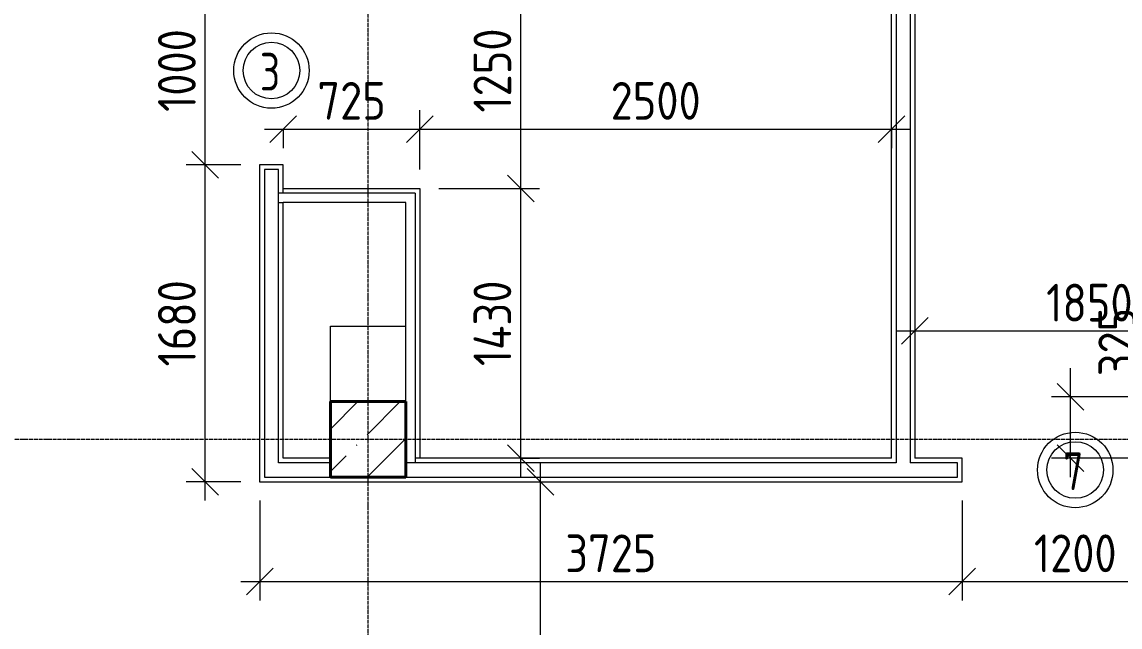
# Model space of a CAD drawing. Header units: millimetres. Extents: x -56773 to 221258, y -262288 to 26541.
# Drawn here: x -11026 to -5203, y -89539 to -86332 of the extents above; entities that cross this region are included whole.
import ezdxf

# ---------------------------------------------------------------- set-up
doc = ezdxf.new("R2010")
doc.units = ezdxf.units.MM
doc.linetypes.add('ADSK_Линия сетки', pattern=[25, 20, -2.5, 0, -2.5])
for name, color, linetype, lineweight in [('Марки дверей', 7, 'Continuous', 20), ('Несущие колонны', 7, 'Continuous', 18), ('Оси', 7, 'Continuous', 9), ('Перекрытие', 7, 'Continuous', 18), ('Размеры', 7, 'Continuous', 9), ('Стены внутренние', 7, 'Continuous', 18), ('Стены штриховка', 7, 'Continuous', 9)]:
    doc.layers.add(name, color=color, linetype=linetype, lineweight=lineweight)
doc.styles.add('GOST Common_3', font='', dxfattribs={"width": 0.9, "height": 200})
doc.styles.add('GOST Common_B', font='', dxfattribs={"width": 0.8, "height": 200})
doc.styles.get('GOST Common_3').set_extended_font_data('GOST Common')
doc.styles.get('GOST Common_B').set_extended_font_data('GOST Common', bold=True)
doc.dimstyles.new('ADSK_Основной_2_0', dxfattribs={"dimscale": 304.8, "dimtxt": 201.142999, "dimasz": 0.463911, "dimexe": 0.328084, "dimexo": 0.328084, "dimgap": 0.164042, "dimtad": 1, "dimdec": 3, "dimrnd": 0.001, "dimdsep": 46, "dimtxsty": 'GOST Common_3', "dimblk1": 'OBLIQUE', "dimblk2": 'OBLIQUE', "dimsah": 1, "dimcen": 0.09, "dimdle": 0.328084, "dimazin": 2, "dimtfac": 1, "dimtdec": 4, "dimtix": 1, "dimtmove": 0, "dimatfit": 3, "dimfxl": 1, "dimtvp": 1, "dimtolj": 1, "dimtzin": 0, "dimlwd": 20, "dimlwe": 20, "dimarcsym": 2})
doc.dimstyles.new('ADSK_Основной_2_0_2', dxfattribs={"dimscale": 304.8, "dimtxt": 201.142999, "dimasz": 0.463911, "dimexe": 0.328084, "dimexo": 0.328084, "dimgap": 0.164042, "dimtad": 1, "dimdec": 3, "dimrnd": 0.001, "dimdsep": 46, "dimtxsty": 'GOST Common_3', "dimblk1": 'OBLIQUE', "dimblk2": 'OBLIQUE', "dimsah": 1, "dimcen": 0.09, "dimdle": 0.328084, "dimazin": 2, "dimtfac": 1, "dimtdec": 4, "dimtix": 1, "dimtmove": 0, "dimatfit": 3, "dimfxl": 1, "dimtvp": 1, "dimtolj": 1, "dimtzin": 0, "dimlwd": 20, "dimlwe": 20, "dimarcsym": 2})

# ---------------------------------------------------------------- blocks, each defined once
blk = doc.blocks.new('ADSK_КолоннаЖБ_Прямоугольная - 400x400 мм-1807142-Кладочный план 2-го этаж')
at = {"layer": 'Несущие колонны', "lineweight": 40}
for p, q in [((-200, 200), (200, 200)), ((-200, -200), (-200, 200)), ((200, 200), (200, -200)), ((200, -200), (-200, -200))]:
    blk.add_line(p, q, dxfattribs=at)
blk = doc.blocks.new('_Oblique')
at = {"color": 0, "linetype": 'ByBlock', "lineweight": -2}
blk.add_line((-0.5, -0.5), (0.5, 0.5), dxfattribs=at)
blk = doc.blocks.new('*D4707')
at = {"layer": 'Defpoints', "color": 0, "lineweight": 25, "transparency": 16777216}
for p in [(-8376.2, -88769.1), (-8276.2, -88769.1), (-8665.6, -94269.1)]:
    blk.add_point(p, dxfattribs=at)
at = {"layer": 'Размеры', "color": 0, "lineweight": 20, "transparency": 16777216}
for p, q in [((-8276.2, -94369.1), (-8276.2, -88669.1)), ((-8276.2, -88769.1), (-8176.2, -88769.1)), ((-8565.6, -94269.1), (-8176.2, -94269.1))]:
    blk.add_line(p, q, dxfattribs=at)
at = {"layer": 'Размеры', "color": 0, "lineweight": 20, "transparency": 16777216, "xscale": 141.4, "yscale": 141.4, "zscale": 141.4}
for p, rotation in [((-8276.2, -88769.1), 90), ((-8276.2, -94269.1), 270)]:
    blk.add_blockref('_Oblique', p, dxfattribs=dict(at, rotation=rotation))
at = {"layer": 'Размеры', "color": 0, "lineweight": 9, "transparency": 16777216, "insert": (-8426.2, -91519.1), "char_height": 200, "width": 605.475, "attachment_point": 5, "rotation": 90, "style": 'GOST Common_3'}
blk.add_mtext('\\A1;5500', dxfattribs=at)
blk = doc.blocks.new('*D4708')
at = {"layer": 'Defpoints', "color": 0, "lineweight": 25, "transparency": 16777216}
for p in [(-9765.6, -88769.1), (-6040.6, -88769.1), (-6040.6, -89298.2)]:
    blk.add_point(p, dxfattribs=at)
at = {"layer": 'Размеры', "color": 0, "lineweight": 20, "transparency": 16777216}
for p, q in [((-9765.6, -88869.1), (-9765.6, -89398.2)), ((-6040.6, -88869.1), (-6040.6, -89398.2)), ((-9865.6, -89298.2), (-5940.6, -89298.2))]:
    blk.add_line(p, q, dxfattribs=at)
at = {"layer": 'Размеры', "color": 0, "lineweight": 20, "transparency": 16777216, "xscale": 141.4, "yscale": 141.4, "zscale": 141.4, "rotation": 180}
blk.add_blockref('_Oblique', (-9765.6, -89298.2), dxfattribs=at)
at = {"layer": 'Размеры', "color": 0, "lineweight": 20, "transparency": 16777216, "xscale": 141.4, "yscale": 141.4, "zscale": 141.4}
blk.add_blockref('_Oblique', (-6040.6, -89298.2), dxfattribs=at)
at = {"layer": 'Размеры', "color": 0, "lineweight": 9, "transparency": 16777216, "insert": (-7903.1, -89148.2), "char_height": 200, "width": 605.475, "attachment_point": 5, "style": 'GOST Common_3'}
blk.add_mtext('\\A1;3725', dxfattribs=at)
blk = doc.blocks.new('*D4709')
at = {"layer": 'Defpoints', "color": 0, "lineweight": 25, "transparency": 16777216}
for p in [(-6040.6, -88769.1), (-4840.6, -88769.1), (-4840.6, -89298.2)]:
    blk.add_point(p, dxfattribs=at)
at = {"layer": 'Размеры', "color": 0, "lineweight": 20, "transparency": 16777216}
for p, q in [((-6040.6, -88869.1), (-6040.6, -89398.2)), ((-4840.6, -88869.1), (-4840.6, -89398.2)), ((-6140.6, -89298.2), (-4740.6, -89298.2))]:
    blk.add_line(p, q, dxfattribs=at)
at = {"layer": 'Размеры', "color": 0, "lineweight": 20, "transparency": 16777216, "xscale": 141.4, "yscale": 141.4, "zscale": 141.4, "rotation": 180}
blk.add_blockref('_Oblique', (-6040.6, -89298.2), dxfattribs=at)
at = {"layer": 'Размеры', "color": 0, "lineweight": 20, "transparency": 16777216, "xscale": 141.4, "yscale": 141.4, "zscale": 141.4}
blk.add_blockref('_Oblique', (-4840.6, -89298.2), dxfattribs=at)
at = {"layer": 'Размеры', "color": 0, "lineweight": 9, "transparency": 16777216, "insert": (-5440.6, -89148.2), "char_height": 200, "width": 560.473, "attachment_point": 5, "style": 'GOST Common_3'}
blk.add_mtext('\\A1;1200', dxfattribs=at)
blk = doc.blocks.new('*D4715')
at = {"layer": 'Defpoints', "color": 0, "lineweight": 25, "transparency": 16777216}
for p in [(-10054.7, -87089.1), (-9765.6, -87089.1), (-9765.6, -88769.1)]:
    blk.add_point(p, dxfattribs=at)
at = {"layer": 'Размеры', "color": 0, "lineweight": 20, "transparency": 16777216}
for p, q in [((-10054.7, -88869.1), (-10054.7, -86989.1)), ((-9865.6, -87089.1), (-10154.7, -87089.1)), ((-9865.6, -88769.1), (-10154.7, -88769.1))]:
    blk.add_line(p, q, dxfattribs=at)
at = {"layer": 'Размеры', "color": 0, "lineweight": 20, "transparency": 16777216, "xscale": 141.4, "yscale": 141.4, "zscale": 141.4}
for p, rotation in [((-10054.7, -87089.1), 90), ((-10054.7, -88769.1), 270)]:
    blk.add_blockref('_Oblique', p, dxfattribs=dict(at, rotation=rotation))
at = {"layer": 'Размеры', "color": 0, "lineweight": 9, "transparency": 16777216, "insert": (-10204.7, -87929.1), "char_height": 200, "width": 560.473, "attachment_point": 5, "rotation": 90, "style": 'GOST Common_3'}
blk.add_mtext('\\A1;1680', dxfattribs=at)
blk = doc.blocks.new('*D4716')
at = {"layer": 'Defpoints', "color": 0, "lineweight": 25, "transparency": 16777216}
for p in [(-10054.7, -86089.1), (-9765.6, -86089.1), (-9765.6, -87089.1)]:
    blk.add_point(p, dxfattribs=at)
at = {"layer": 'Размеры', "color": 0, "lineweight": 20, "transparency": 16777216}
for p, q in [((-10054.7, -87189.1), (-10054.7, -85989.1)), ((-9865.6, -86089.1), (-10154.7, -86089.1)), ((-9865.6, -87089.1), (-10154.7, -87089.1))]:
    blk.add_line(p, q, dxfattribs=at)
at = {"layer": 'Размеры', "color": 0, "lineweight": 20, "transparency": 16777216, "xscale": 141.4, "yscale": 141.4, "zscale": 141.4}
for p, rotation in [((-10054.7, -86089.1), 90), ((-10054.7, -87089.1), 270)]:
    blk.add_blockref('_Oblique', p, dxfattribs=dict(at, rotation=rotation))
at = {"layer": 'Размеры', "color": 0, "lineweight": 9, "transparency": 16777216, "insert": (-10204.7, -86589.1), "char_height": 200, "width": 560.473, "attachment_point": 5, "rotation": 90, "style": 'GOST Common_3'}
blk.add_mtext('\\A1;1000', dxfattribs=at)
blk = doc.blocks.new('*D4751')
at = {"layer": 'Defpoints', "color": 0, "lineweight": 25, "transparency": 16777216}
for p in [(-5466.1, -88319.1), (-4440.6, -88319.1), (-4775.7, -88644.1)]:
    blk.add_point(p, dxfattribs=at)
at = {"layer": 'Размеры', "color": 0, "lineweight": 20, "transparency": 16777216}
for p, q in [((-5466.1, -88319.1), (-5466.1, -88166.2)), ((-4540.6, -88319.1), (-5566.1, -88319.1)), ((-5466.1, -88744.1), (-5466.1, -88319.1)), ((-4875.7, -88644.1), (-5566.1, -88644.1))]:
    blk.add_line(p, q, dxfattribs=at)
at = {"layer": 'Размеры', "color": 0, "lineweight": 20, "transparency": 16777216, "xscale": 141.4, "yscale": 141.4, "zscale": 141.4}
for p, rotation in [((-5466.1, -88319.1), 90), ((-5466.1, -88644.1), 270)]:
    blk.add_blockref('_Oblique', p, dxfattribs=dict(at, rotation=rotation))
at = {"layer": 'Размеры', "color": 0, "lineweight": 9, "transparency": 16777216, "insert": (-5318, -88209.9), "char_height": 200, "width": 454.106, "attachment_point": 1, "rotation": 90, "line_spacing_factor": 1.022761, "style": 'GOST Common_3'}
blk.add_mtext('\\A1;325', dxfattribs=at)
blk = doc.blocks.new('*D4753')
at = {"layer": 'Defpoints', "color": 0, "lineweight": 25, "transparency": 16777216}
for p in [(-6290.6, -87869.5), (-4440.6, -87969.5), (-4440.6, -88319.1)]:
    blk.add_point(p, dxfattribs=at)
at = {"layer": 'Размеры', "color": 0, "lineweight": 20, "transparency": 16777216}
for p, q in [((-4440.6, -88219.1), (-4440.6, -87869.5)), ((-6390.6, -87969.5), (-4340.6, -87969.5)), ((-6290.6, -87969.5), (-6290.6, -88069.5))]:
    blk.add_line(p, q, dxfattribs=at)
at = {"layer": 'Размеры', "color": 0, "lineweight": 20, "transparency": 16777216, "xscale": 141.4, "yscale": 141.4, "zscale": 141.4, "rotation": 180}
blk.add_blockref('_Oblique', (-6290.6, -87969.5), dxfattribs=at)
at = {"layer": 'Размеры', "color": 0, "lineweight": 20, "transparency": 16777216, "xscale": 141.4, "yscale": 141.4, "zscale": 141.4}
blk.add_blockref('_Oblique', (-4440.6, -87969.5), dxfattribs=at)
at = {"layer": 'Размеры', "color": 0, "lineweight": 9, "transparency": 16777216, "insert": (-5365.6, -87819.5), "char_height": 200, "width": 560.473, "attachment_point": 5, "style": 'GOST Common_3'}
blk.add_mtext('\\A1;1850', dxfattribs=at)
blk = doc.blocks.new('*D4755')
at = {"layer": 'Defpoints', "color": 0, "lineweight": 25, "transparency": 16777216}
for p in [(-9640.6, -86799.8), (-8915.6, -86899.7), (-8915.6, -87214.1)]:
    blk.add_point(p, dxfattribs=at)
at = {"layer": 'Размеры', "color": 0, "lineweight": 20, "transparency": 16777216}
for p, q in [((-8915.6, -87114.1), (-8915.6, -86799.7)), ((-9740.6, -86899.7), (-8815.6, -86899.7)), ((-9640.6, -86899.8), (-9640.6, -86999.7))]:
    blk.add_line(p, q, dxfattribs=at)
at = {"layer": 'Размеры', "color": 0, "lineweight": 20, "transparency": 16777216, "xscale": 141.4, "yscale": 141.4, "zscale": 141.4, "rotation": 180}
blk.add_blockref('_Oblique', (-9640.6, -86899.7), dxfattribs=at)
at = {"layer": 'Размеры', "color": 0, "lineweight": 20, "transparency": 16777216, "xscale": 141.4, "yscale": 141.4, "zscale": 141.4}
blk.add_blockref('_Oblique', (-8915.6, -86899.7), dxfattribs=at)
at = {"layer": 'Размеры', "color": 0, "lineweight": 9, "transparency": 16777216, "insert": (-9278.1, -86749.7), "char_height": 200, "width": 454.106, "attachment_point": 5, "style": 'GOST Common_3'}
blk.add_mtext('\\A1;725', dxfattribs=at)
blk = doc.blocks.new('*D4756')
at = {"layer": 'Defpoints', "color": 0, "lineweight": 25, "transparency": 16777216}
for p in [(-6415.6, -86799.8), (-6415.6, -86899.7), (-8915.6, -87214.1)]:
    blk.add_point(p, dxfattribs=at)
at = {"layer": 'Размеры', "color": 0, "lineweight": 20, "transparency": 16777216}
for p, q in [((-8915.6, -87114.1), (-8915.6, -86799.7)), ((-9015.6, -86899.7), (-6315.6, -86899.7)), ((-6415.6, -86899.8), (-6415.6, -86999.7))]:
    blk.add_line(p, q, dxfattribs=at)
at = {"layer": 'Размеры', "color": 0, "lineweight": 20, "transparency": 16777216, "xscale": 141.4, "yscale": 141.4, "zscale": 141.4, "rotation": 180}
blk.add_blockref('_Oblique', (-8915.6, -86899.7), dxfattribs=at)
at = {"layer": 'Размеры', "color": 0, "lineweight": 20, "transparency": 16777216, "xscale": 141.4, "yscale": 141.4, "zscale": 141.4}
blk.add_blockref('_Oblique', (-6415.6, -86899.7), dxfattribs=at)
at = {"layer": 'Размеры', "color": 0, "lineweight": 9, "transparency": 16777216, "insert": (-7665.6, -86749.7), "char_height": 200, "width": 605.475, "attachment_point": 5, "style": 'GOST Common_3'}
blk.add_mtext('\\A1;2500', dxfattribs=at)
blk = doc.blocks.new('*D4758')
at = {"layer": 'Defpoints', "color": 0, "lineweight": 25, "transparency": 16777216}
for p in [(-8915.6, -87214.1), (-8381.4, -87214.1), (-8481.4, -88644.1)]:
    blk.add_point(p, dxfattribs=at)
at = {"layer": 'Размеры', "color": 0, "lineweight": 20, "transparency": 16777216}
for p, q in [((-8381.4, -88744.1), (-8381.4, -87114.1)), ((-8815.6, -87214.1), (-8281.4, -87214.1)), ((-8381.4, -88644.1), (-8281.4, -88644.1))]:
    blk.add_line(p, q, dxfattribs=at)
at = {"layer": 'Размеры', "color": 0, "lineweight": 20, "transparency": 16777216, "xscale": 141.4, "yscale": 141.4, "zscale": 141.4}
for p, rotation in [((-8381.4, -87214.1), 90), ((-8381.4, -88644.1), 270)]:
    blk.add_blockref('_Oblique', p, dxfattribs=dict(at, rotation=rotation))
at = {"layer": 'Размеры', "color": 0, "lineweight": 9, "transparency": 16777216, "insert": (-8531.4, -87929.1), "char_height": 200, "width": 580.928, "attachment_point": 5, "rotation": 90, "style": 'GOST Common_3'}
blk.add_mtext('\\A1;1430', dxfattribs=at)
blk = doc.blocks.new('*D4759')
at = {"layer": 'Defpoints', "color": 0, "lineweight": 25, "transparency": 16777216}
for p in [(-8481.4, -85964.1), (-8381.4, -85964.1), (-8915.6, -87214.1)]:
    blk.add_point(p, dxfattribs=at)
at = {"layer": 'Размеры', "color": 0, "lineweight": 20, "transparency": 16777216}
for p, q in [((-8381.4, -87314.1), (-8381.4, -85864.1)), ((-8381.4, -85964.1), (-8281.4, -85964.1)), ((-8815.6, -87214.1), (-8281.4, -87214.1))]:
    blk.add_line(p, q, dxfattribs=at)
at = {"layer": 'Размеры', "color": 0, "lineweight": 20, "transparency": 16777216, "xscale": 141.4, "yscale": 141.4, "zscale": 141.4}
for p, rotation in [((-8381.4, -85964.1), 90), ((-8381.4, -87214.1), 270)]:
    blk.add_blockref('_Oblique', p, dxfattribs=dict(at, rotation=rotation))
at = {"layer": 'Размеры', "color": 0, "lineweight": 9, "transparency": 16777216, "insert": (-8531.4, -86589.1), "char_height": 200, "width": 560.473, "attachment_point": 5, "rotation": 90, "style": 'GOST Common_3'}
blk.add_mtext('\\A1;1250', dxfattribs=at)
blk = doc.blocks.new('М_двери1 - Марка экземпляра 2-3719212-Кладочный план 2-го этаж')
at = {"layer": 'Марки дверей'}
for radius in [2, 1.5]:
    blk.add_circle((0, 0), radius, dxfattribs=at)

msp = doc.modelspace()

# ---------------------------------------------------------------- hatches: boundary and pattern name
at = {"layer": 'Несущие колонны', "lineweight": 9}
h = msp.add_hatch(dxfattribs=at)
h.set_pattern_fill('FP_1', color=256, style=0, pattern_type=2)
h.set_pattern_definition([(45, (9.36, -97949.04), (-224.5064, 224.5064), []), (45, (233.87, -97949.04), (-224.5064, 224.5064), [396.875, -79.375, 3.353, -76.022])])
h.paths.add_polyline_path([(-8990.6385, -88744.0666), (-8990.6385, -88344.0666), (-9390.6385, -88344.0666), (-9390.6385, -88744.0666)])

# ---------------------------------------------------------------- linework, layer by layer
for p, q in [((-8990.6385, -88344.0666), (-9390.6385, -88344.0666)), ((-9390.6385, -88344.0666), (-9390.6385, -88644.0666)), ((-8990.6385, -88644.0666), (-8990.6385, -88344.0666)), ((-9390.6385, -88644.0666), (-9390.6385, -88669.0666)), ((-9390.6385, -88669.0666), (-9390.6385, -88744.0666)), ((-8990.6385, -88669.0666), (-8990.6385, -88644.0666)), ((-8990.6385, -88744.0666), (-8990.6385, -88669.0666)), ((-9390.6385, -88744.0666), (-8990.6385, -88744.0666))]:
    msp.add_line(p, q, dxfattribs=at)
at = {"layer": 'Оси', "linetype": 'ADSK_Линия сетки', "lineweight": 5}
for p, q in [((-9190.6385, -108922.9178), (-9190.6385, -73448.1214)), ((62525.08, -88544.0666), (-25230.7352, -88544.0666))]:
    msp.add_line(p, q, dxfattribs=at)
at = {"layer": 'Перекрытие'}
for p, q in [((-9390.6385, -88344.0666), (-9390.6385, -87944.0666)), ((-9390.6385, -87944.0666), (-8990.6385, -87944.0666))]:
    msp.add_line(p, q, dxfattribs=at)
at = {"layer": 'Стены внутренние', "lineweight": 5}
for p, q in [((-6290.6385, -83469.0666), (-6290.6385, -88644.0666)), ((-6415.6385, -88644.0666), (-6415.6385, -85964.0666)), ((-9765.6385, -87089.0666), (-9765.6385, -88769.0666)), ((-9640.6385, -87089.0666), (-9765.6385, -87089.0666)), ((-9640.6385, -87214.0666), (-9640.6385, -87089.0666)), ((-9640.6385, -87214.0666), (-8915.6385, -87214.0666)), ((-8915.6385, -87214.0666), (-8915.6385, -88644.0666)), ((-9640.6385, -88644.0666), (-9640.6385, -87289.0666)), ((-8990.6385, -87289.0666), (-9640.6385, -87289.0666)), ((-8990.6385, -88644.0666), (-8990.6385, -87289.0666)), ((-9390.6385, -88644.0666), (-9640.6385, -88644.0666)), ((-9390.6385, -88744.0666), (-9390.6385, -88644.0666)), ((-8990.6385, -88669.0666), (-8990.6385, -88744.0666)), ((-6415.6385, -88644.0666), (-8915.6385, -88644.0666)), ((-6040.6385, -88644.0666), (-6290.6385, -88644.0666)), ((-6040.6385, -88769.0666), (-6040.6385, -88644.0666)), ((-9765.6385, -88769.0666), (-6040.6385, -88769.0666)), ((-8990.6385, -88744.0666), (-9390.6385, -88744.0666))]:
    msp.add_line(p, q, dxfattribs=at)
at = {"layer": 'Стены штриховка', "lineweight": 9}
for p, q in [((-6315.6385, -83444.0666), (-6315.6385, -88669.0666)), ((-6390.6385, -85939.0666), (-6390.6385, -88669.0666)), ((-9665.6385, -87114.0666), (-9740.6385, -87114.0666)), ((-9740.6385, -87114.0666), (-9740.6385, -88744.0666)), ((-9665.6385, -88669.0666), (-9665.6385, -87114.0666)), ((-9640.6385, -87239.0666), (-9640.6385, -87214.0666)), ((-8940.6385, -87239.0666), (-9665.6385, -87239.0666)), ((-8940.6385, -87239.0666), (-8940.6385, -88669.0666)), ((-9665.6385, -87289.0666), (-9640.6385, -87289.0666)), ((-9390.6385, -88669.0666), (-9665.6385, -88669.0666)), ((-6390.6385, -88669.0666), (-8990.6385, -88669.0666)), ((-8915.6385, -88644.0666), (-8940.6385, -88644.0666)), ((-6065.6385, -88669.0666), (-6315.6385, -88669.0666)), ((-6065.6385, -88744.0666), (-6065.6385, -88669.0666)), ((-9740.6385, -88744.0666), (-9390.6385, -88744.0666)), ((-8990.6385, -88744.0666), (-6065.6385, -88744.0666))]:
    msp.add_line(p, q, dxfattribs=at)

# ---------------------------------------------------------------- block references
at = {"layer": 'Марки дверей', "xscale": 99.99999999999993, "yscale": 99.99999999999993, "zscale": 99.99999999999993}
for p in [(-9703.1385, -86589.0666), (-5440.6385, -88706.5666)]:
    msp.add_blockref('М_двери1 - Марка экземпляра 2-3719212-Кладочный план 2-го этаж', p, dxfattribs=at)
at = {"layer": 'Несущие колонны', "lineweight": 40, "rotation": 89.9999999999999}
msp.add_blockref('ADSK_КолоннаЖБ_Прямоугольная - 400x400 мм-1807142-Кладочный план 2-го этаж', (-9190.6385, -88544.0666), dxfattribs=at)

# ---------------------------------------------------------------- texts
at = {"layer": 'Марки дверей', "lineweight": 5, "char_height": 200, "attachment_point": 1, "style": 'GOST Common_B'}
for s, insert, width in [('\\fGOST Common|b1|i0|c204|p34|;\\W.8;3', (-9764.3959, -86495.4076), 141.097), ('\\fGOST Common|b1|i0|c204|p34|;\\W.8;7', (-5504.6959, -88612.9076), 147.5105)]:
    msp.add_mtext(s, dxfattribs=dict(at, insert=insert, width=width))

# ---------------------------------------------------------------- dimensions: what is measured, and where the dimension line sits
at = {"layer": 'Размеры', "lineweight": 9}
for base, p1, p2, override, picture, middle in [((-8381.3771, -85964.0666), (-8915.6385, -87214.0666), (-8481.362, -85964.0666), {"dimpost": '<>', "dimfxl": 1323.289865}, '*D4759', (-8531.3771, -86589.0666)), ((-10054.6993, -86089.0666), (-9765.6385, -87089.0666), (-9765.6385, -86089.0666), {"dimpost": '<>', "dimfxl": 1000}, '*D4716', (-10204.6993, -86589.0666)), ((-10054.6993, -87089.0666), (-9765.6385, -88769.0666), (-9765.6385, -87089.0666), {"dimpost": '<>', "dimfxl": 1680}, '*D4715', (-10204.6993, -87929.0666)), ((-8381.3771, -87214.0666), (-8481.362, -88644.0666), (-8915.6385, -87214.0666), {"dimpost": '<>', "dimfxl": 1494.488564}, '*D4758', (-8531.3771, -87929.0666)), ((-8276.2386, -88769.0666), (-8665.6385, -94269.0666), (-8376.2235, -88769.0666), {"dimpost": '<>', "dimfxl": 5507.609377}, '*D4707', (-8426.2386, -91519.0666))]:
    dim = msp.add_linear_dim(base=base, p1=p1, p2=p2, angle=90, dimstyle='ADSK_Основной_2_0_2', override=override, dxfattribs=at)
    dim.commit()
    dim.dimension.update_dxf_attribs({"geometry": picture, "text_midpoint": middle})
for base, p1, p2, override, picture, middle in [((-8915.6385, -86899.7452), (-9640.6385, -86799.7603), (-8915.6385, -87214.0666), {"dimpost": '<>', "dimfxl": 835.02974}, '*D4755', (-9278.1385, -86749.7452)), ((-6415.6385, -86899.7452), (-8915.6385, -87214.0666), (-6415.6385, -86799.7603), {"dimpost": '<>', "dimfxl": 2534.097407}, '*D4756', (-7665.6385, -86749.7452)), ((-4440.6385, -87969.5238), (-6290.6385, -87869.5389), (-4440.6385, -88319.0666), {"dimpost": '<>', "dimfxl": 1903.831696}, '*D4753', (-5365.6385, -87819.5238)), ((-6040.6385, -89298.223), (-9765.6385, -88769.0666), (-6040.6385, -88769.0666), {"dimpost": '<>', "dimfxl": 3725}, '*D4708', (-7903.1385, -89148.223)), ((-4840.6385, -89298.223), (-6040.6385, -88769.0666), (-4840.6385, -88769.0666), {"dimpost": '<>', "dimfxl": 1200}, '*D4709', (-5440.6385, -89148.223))]:
    dim = msp.add_linear_dim(base=base, p1=p1, p2=p2, dimstyle='ADSK_Основной_2_0_2', override=override, dxfattribs=at)
    dim.commit()
    dim.dimension.update_dxf_attribs({"geometry": picture, "text_midpoint": middle})
dim = msp.add_linear_dim(base=(-5466.1154, -88319.0666), p1=(-4775.699, -88644.0666), p2=(-4440.6385, -88319.0666), angle=90, dimstyle='ADSK_Основной_2_0', override={"dimpost": '<>', "dimfxl": 466.787496}, dxfattribs=at)
dim.commit()
dim.dimension.update_dxf_attribs({"geometry": '*D4751', "text_midpoint": (-5184.6868, -88166.1888), "dimtype": 160, "text_rotation": 90})

doc.saveas('drawing.dxf')
